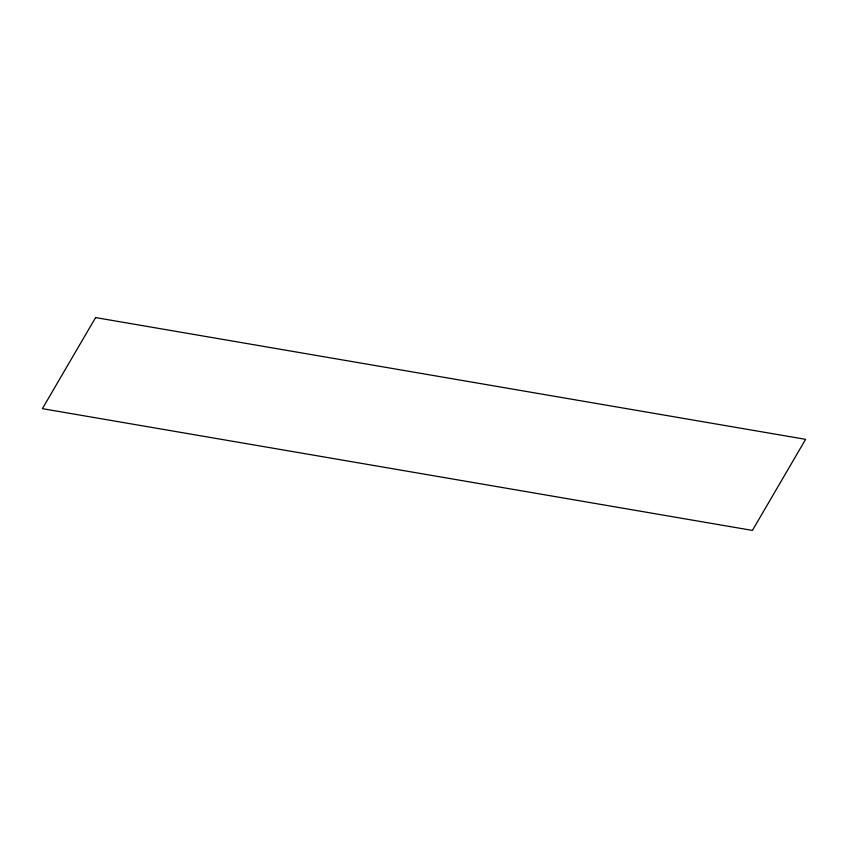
<?xml version="1.0" encoding="UTF-8"?>
<svg xmlns="http://www.w3.org/2000/svg" width="848" height="848" viewBox="0 0 848 848"><rect width="100%" height="100%" fill="white"/><g stroke="black" fill="none" stroke-linecap="round" stroke-linejoin="round"><path stroke-width="1.27" d="M95.591 317.587L42.4 408.662L752.409 530.413L805.6 439.338L95.591 317.587"/></g></svg>
